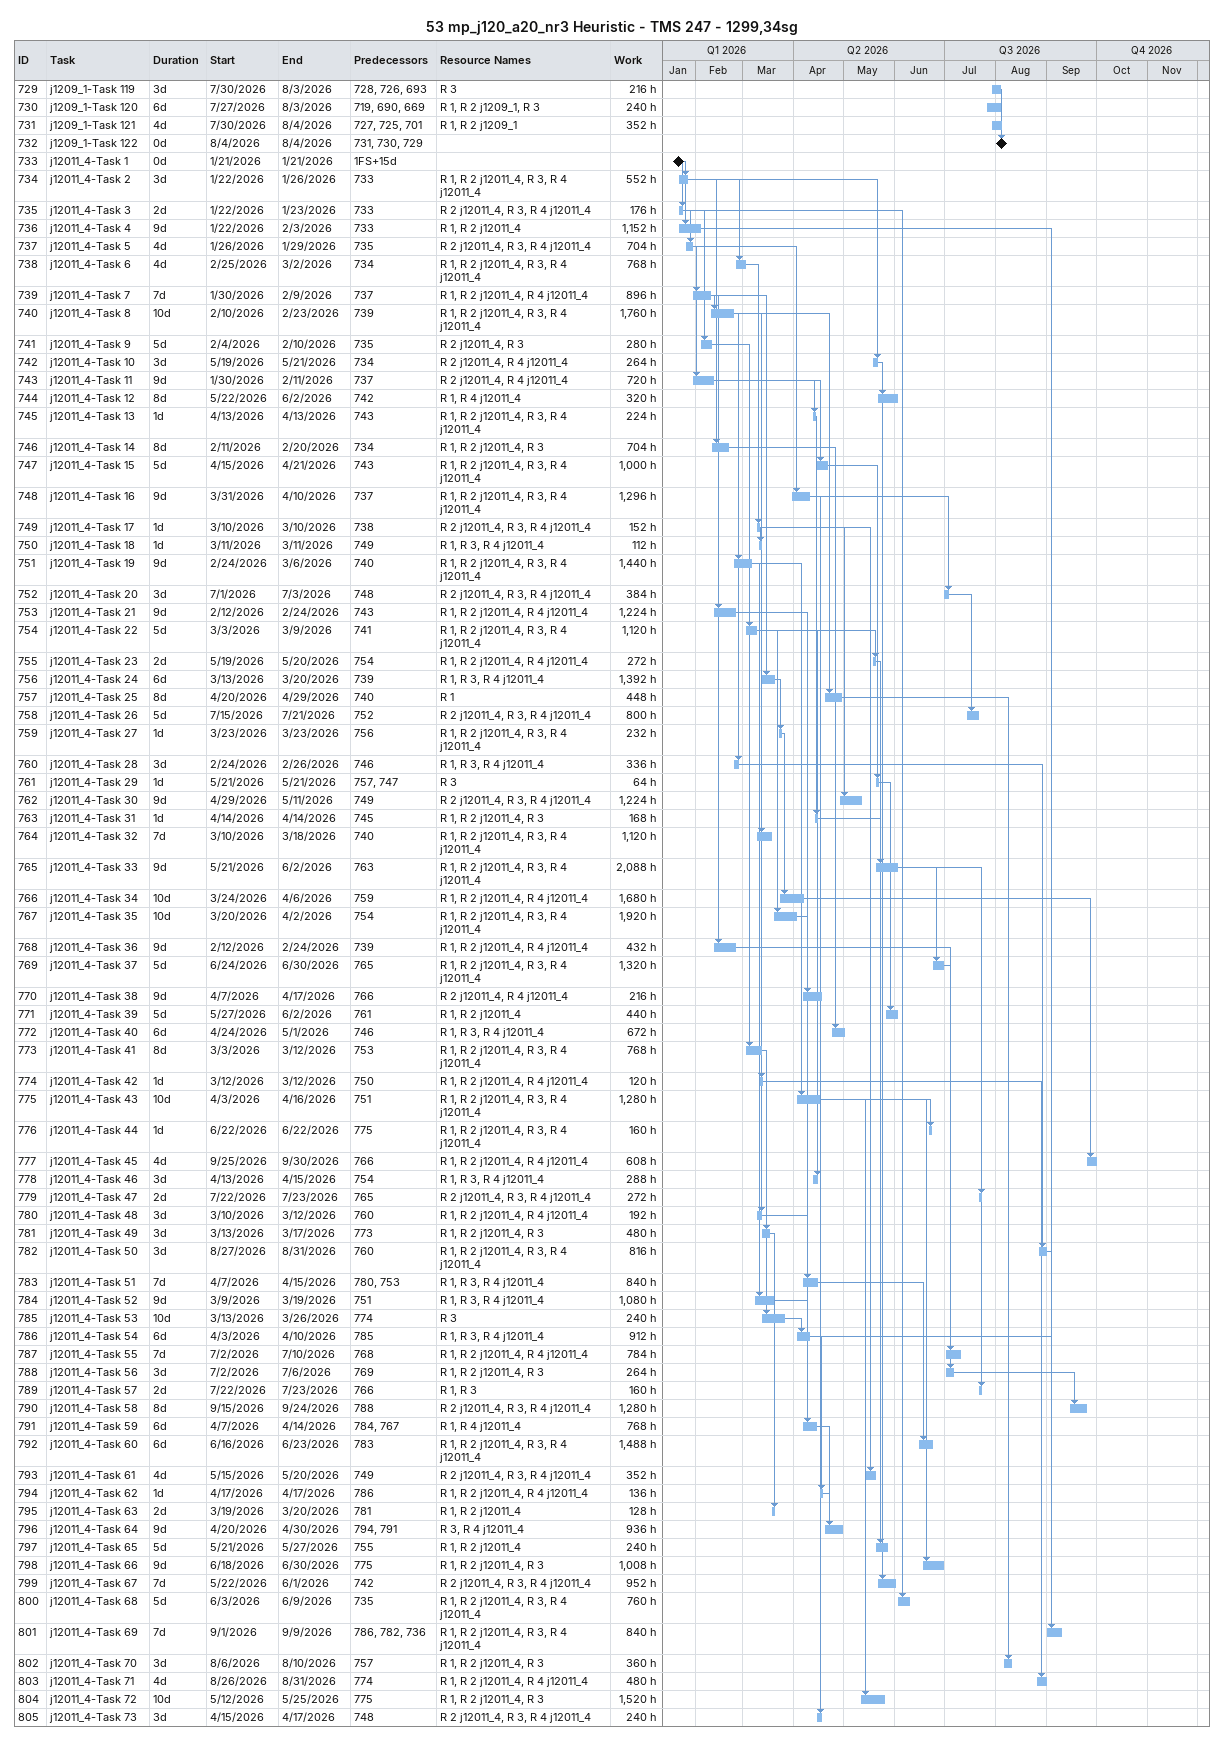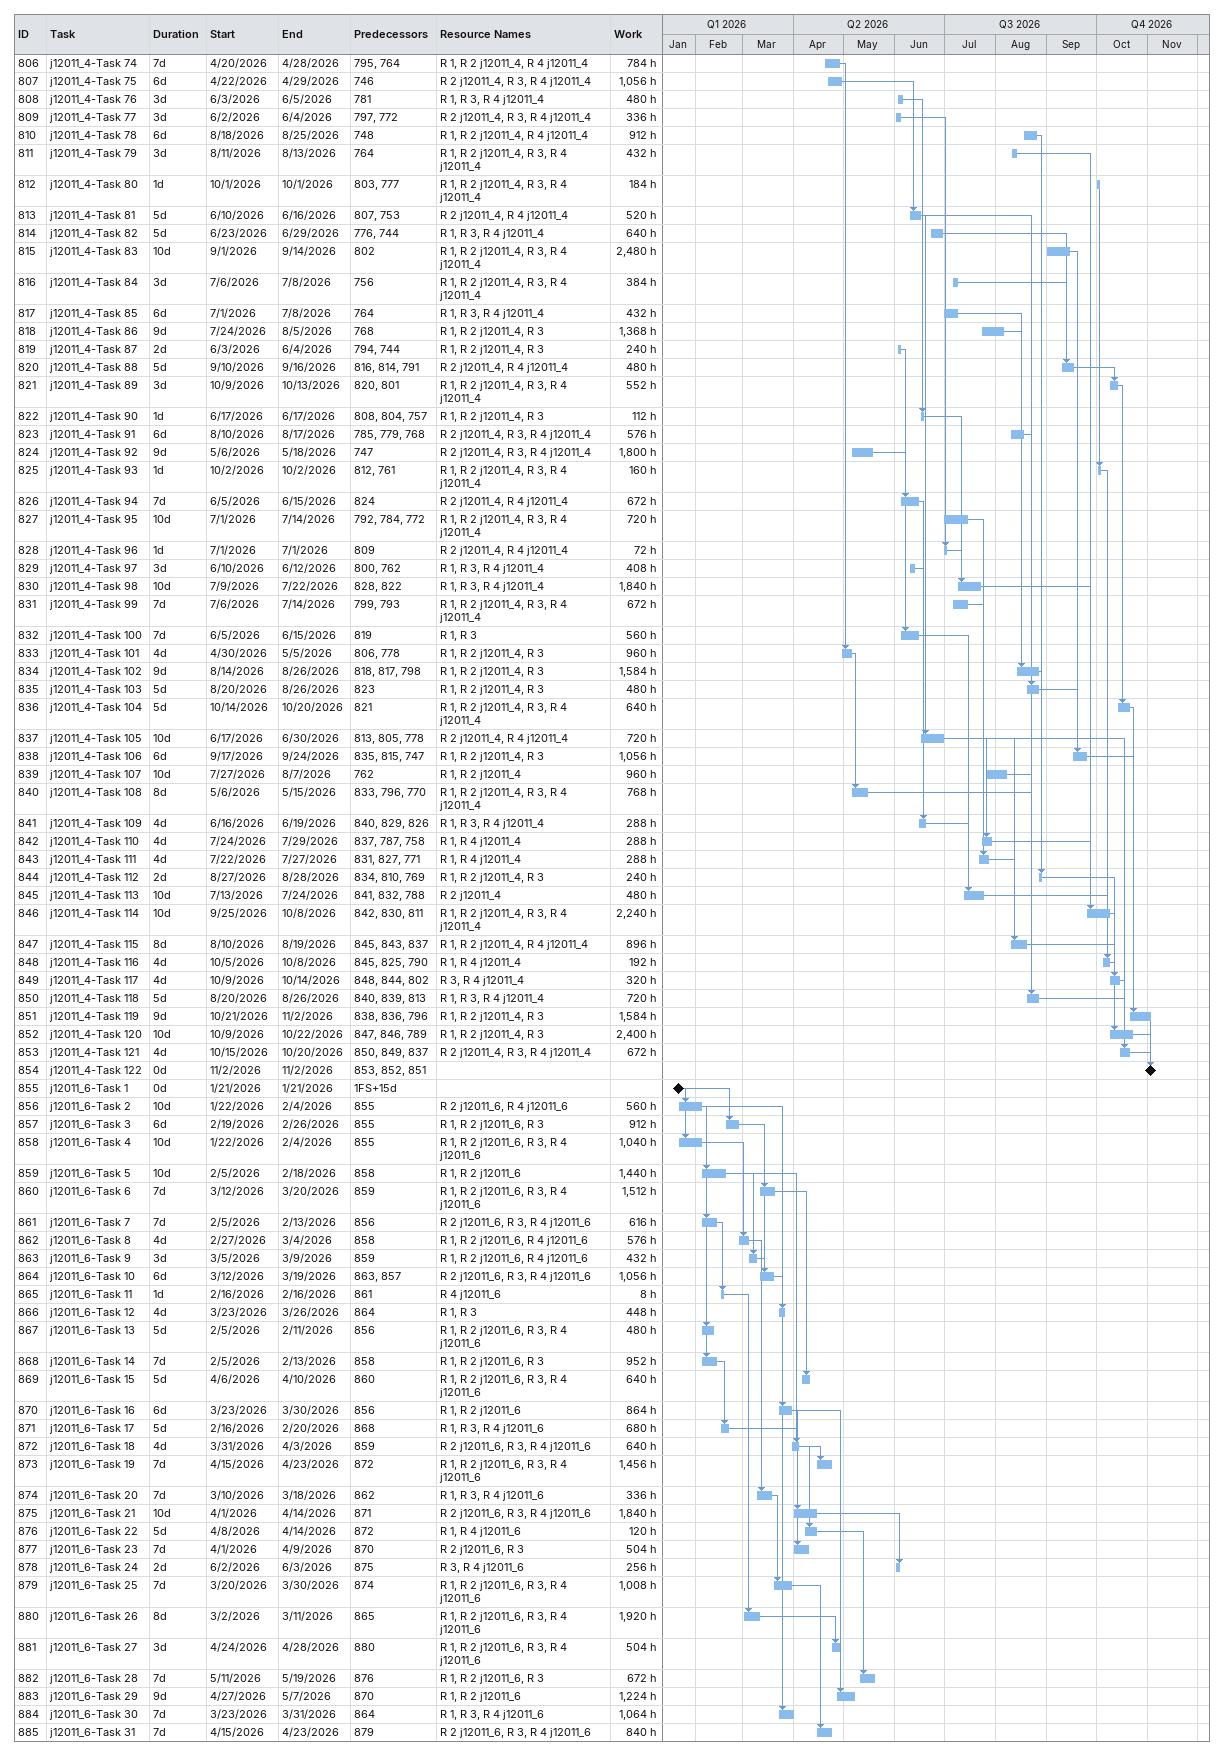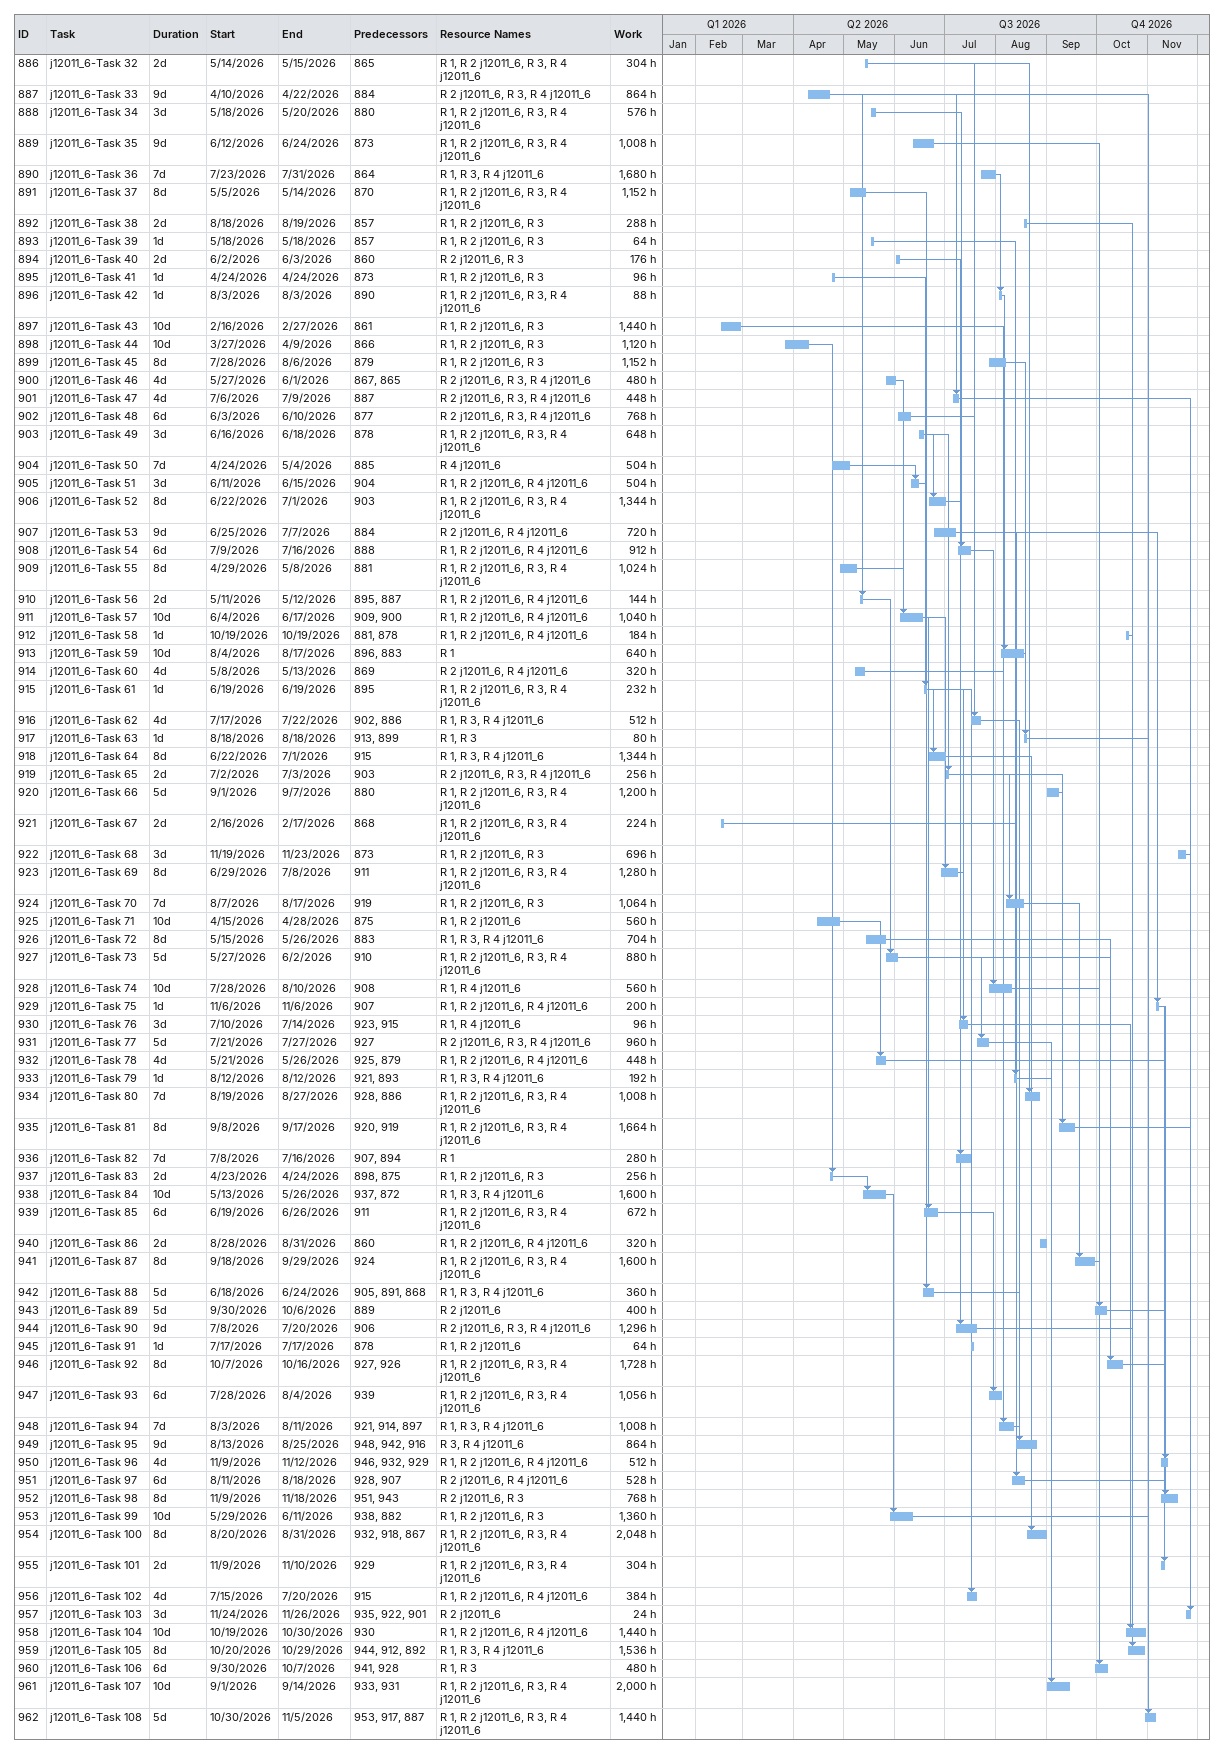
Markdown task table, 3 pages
53 mp_j120_a20_nr3 Heuristic - TMS 247 - 1299,34sg

| ID | Task | Duration | Start | Finish | Predecessors | Resources | Work (h) |
|---|---|---|---|---|---|---|---|
| 729 | j1209_1-Task 119 | 3d | 2026-07-30 | 2026-08-03 | 728, 726, 693 | R 3 | 216 |
| 730 | j1209_1-Task 120 | 6d | 2026-07-27 | 2026-08-03 | 719, 690, 669 | R 1, R 2 j1209_1, R 3 | 240 |
| 731 | j1209_1-Task 121 | 4d | 2026-07-30 | 2026-08-04 | 727, 725, 701 | R 1, R 2 j1209_1 | 352 |
| 732 | j1209_1-Task 122 | 0d | 2026-08-04 | 2026-08-04 | 731, 730, 729 |  |  |
| 733 | j12011_4-Task 1 | 0d | 2026-01-21 | 2026-01-21 | 1FS+15d |  |  |
| 734 | j12011_4-Task 2 | 3d | 2026-01-22 | 2026-01-26 | 733 | R 1, R 2 j12011_4, R 3, R 4 j12011_4 | 552 |
| 735 | j12011_4-Task 3 | 2d | 2026-01-22 | 2026-01-23 | 733 | R 2 j12011_4, R 3, R 4 j12011_4 | 176 |
| 736 | j12011_4-Task 4 | 9d | 2026-01-22 | 2026-02-03 | 733 | R 1, R 2 j12011_4 | 1152 |
| 737 | j12011_4-Task 5 | 4d | 2026-01-26 | 2026-01-29 | 735 | R 2 j12011_4, R 3, R 4 j12011_4 | 704 |
| 738 | j12011_4-Task 6 | 4d | 2026-02-25 | 2026-03-02 | 734 | R 1, R 2 j12011_4, R 3, R 4 j12011_4 | 768 |
| 739 | j12011_4-Task 7 | 7d | 2026-01-30 | 2026-02-09 | 737 | R 1, R 2 j12011_4, R 4 j12011_4 | 896 |
| 740 | j12011_4-Task 8 | 10d | 2026-02-10 | 2026-02-23 | 739 | R 1, R 2 j12011_4, R 3, R 4 j12011_4 | 1760 |
| 741 | j12011_4-Task 9 | 5d | 2026-02-04 | 2026-02-10 | 735 | R 2 j12011_4, R 3 | 280 |
| 742 | j12011_4-Task 10 | 3d | 2026-05-19 | 2026-05-21 | 734 | R 2 j12011_4, R 4 j12011_4 | 264 |
| 743 | j12011_4-Task 11 | 9d | 2026-01-30 | 2026-02-11 | 737 | R 2 j12011_4, R 4 j12011_4 | 720 |
| 744 | j12011_4-Task 12 | 8d | 2026-05-22 | 2026-06-02 | 742 | R 1, R 4 j12011_4 | 320 |
| 745 | j12011_4-Task 13 | 1d | 2026-04-13 | 2026-04-13 | 743 | R 1, R 2 j12011_4, R 3, R 4 j12011_4 | 224 |
| 746 | j12011_4-Task 14 | 8d | 2026-02-11 | 2026-02-20 | 734 | R 1, R 2 j12011_4, R 3 | 704 |
| 747 | j12011_4-Task 15 | 5d | 2026-04-15 | 2026-04-21 | 743 | R 1, R 2 j12011_4, R 3, R 4 j12011_4 | 1000 |
| 748 | j12011_4-Task 16 | 9d | 2026-03-31 | 2026-04-10 | 737 | R 1, R 2 j12011_4, R 3, R 4 j12011_4 | 1296 |
| 749 | j12011_4-Task 17 | 1d | 2026-03-10 | 2026-03-10 | 738 | R 2 j12011_4, R 3, R 4 j12011_4 | 152 |
| 750 | j12011_4-Task 18 | 1d | 2026-03-11 | 2026-03-11 | 749 | R 1, R 3, R 4 j12011_4 | 112 |
| 751 | j12011_4-Task 19 | 9d | 2026-02-24 | 2026-03-06 | 740 | R 1, R 2 j12011_4, R 3, R 4 j12011_4 | 1440 |
| 752 | j12011_4-Task 20 | 3d | 2026-07-01 | 2026-07-03 | 748 | R 2 j12011_4, R 3, R 4 j12011_4 | 384 |
| 753 | j12011_4-Task 21 | 9d | 2026-02-12 | 2026-02-24 | 743 | R 1, R 2 j12011_4, R 4 j12011_4 | 1224 |
| 754 | j12011_4-Task 22 | 5d | 2026-03-03 | 2026-03-09 | 741 | R 1, R 2 j12011_4, R 3, R 4 j12011_4 | 1120 |
| 755 | j12011_4-Task 23 | 2d | 2026-05-19 | 2026-05-20 | 754 | R 1, R 2 j12011_4, R 4 j12011_4 | 272 |
| 756 | j12011_4-Task 24 | 6d | 2026-03-13 | 2026-03-20 | 739 | R 1, R 3, R 4 j12011_4 | 1392 |
| 757 | j12011_4-Task 25 | 8d | 2026-04-20 | 2026-04-29 | 740 | R 1 | 448 |
| 758 | j12011_4-Task 26 | 5d | 2026-07-15 | 2026-07-21 | 752 | R 2 j12011_4, R 3, R 4 j12011_4 | 800 |
| 759 | j12011_4-Task 27 | 1d | 2026-03-23 | 2026-03-23 | 756 | R 1, R 2 j12011_4, R 3, R 4 j12011_4 | 232 |
| 760 | j12011_4-Task 28 | 3d | 2026-02-24 | 2026-02-26 | 746 | R 1, R 3, R 4 j12011_4 | 336 |
| 761 | j12011_4-Task 29 | 1d | 2026-05-21 | 2026-05-21 | 757, 747 | R 3 | 64 |
| 762 | j12011_4-Task 30 | 9d | 2026-04-29 | 2026-05-11 | 749 | R 2 j12011_4, R 3, R 4 j12011_4 | 1224 |
| 763 | j12011_4-Task 31 | 1d | 2026-04-14 | 2026-04-14 | 745 | R 1, R 2 j12011_4, R 3 | 168 |
| 764 | j12011_4-Task 32 | 7d | 2026-03-10 | 2026-03-18 | 740 | R 1, R 2 j12011_4, R 3, R 4 j12011_4 | 1120 |
| 765 | j12011_4-Task 33 | 9d | 2026-05-21 | 2026-06-02 | 763 | R 1, R 2 j12011_4, R 3, R 4 j12011_4 | 2088 |
| 766 | j12011_4-Task 34 | 10d | 2026-03-24 | 2026-04-06 | 759 | R 1, R 2 j12011_4, R 4 j12011_4 | 1680 |
| 767 | j12011_4-Task 35 | 10d | 2026-03-20 | 2026-04-02 | 754 | R 1, R 2 j12011_4, R 3, R 4 j12011_4 | 1920 |
| 768 | j12011_4-Task 36 | 9d | 2026-02-12 | 2026-02-24 | 739 | R 1, R 2 j12011_4, R 4 j12011_4 | 432 |
| 769 | j12011_4-Task 37 | 5d | 2026-06-24 | 2026-06-30 | 765 | R 1, R 2 j12011_4, R 3, R 4 j12011_4 | 1320 |
| 770 | j12011_4-Task 38 | 9d | 2026-04-07 | 2026-04-17 | 766 | R 2 j12011_4, R 4 j12011_4 | 216 |
| 771 | j12011_4-Task 39 | 5d | 2026-05-27 | 2026-06-02 | 761 | R 1, R 2 j12011_4 | 440 |
| 772 | j12011_4-Task 40 | 6d | 2026-04-24 | 2026-05-01 | 746 | R 1, R 3, R 4 j12011_4 | 672 |
| 773 | j12011_4-Task 41 | 8d | 2026-03-03 | 2026-03-12 | 753 | R 1, R 2 j12011_4, R 3, R 4 j12011_4 | 768 |
| 774 | j12011_4-Task 42 | 1d | 2026-03-12 | 2026-03-12 | 750 | R 1, R 2 j12011_4, R 4 j12011_4 | 120 |
| 775 | j12011_4-Task 43 | 10d | 2026-04-03 | 2026-04-16 | 751 | R 1, R 2 j12011_4, R 3, R 4 j12011_4 | 1280 |
| 776 | j12011_4-Task 44 | 1d | 2026-06-22 | 2026-06-22 | 775 | R 1, R 2 j12011_4, R 3, R 4 j12011_4 | 160 |
| 777 | j12011_4-Task 45 | 4d | 2026-09-25 | 2026-09-30 | 766 | R 1, R 2 j12011_4, R 4 j12011_4 | 608 |
| 778 | j12011_4-Task 46 | 3d | 2026-04-13 | 2026-04-15 | 754 | R 1, R 3, R 4 j12011_4 | 288 |
| 779 | j12011_4-Task 47 | 2d | 2026-07-22 | 2026-07-23 | 765 | R 2 j12011_4, R 3, R 4 j12011_4 | 272 |
| 780 | j12011_4-Task 48 | 3d | 2026-03-10 | 2026-03-12 | 760 | R 1, R 2 j12011_4, R 4 j12011_4 | 192 |
| 781 | j12011_4-Task 49 | 3d | 2026-03-13 | 2026-03-17 | 773 | R 1, R 2 j12011_4, R 3 | 480 |
| 782 | j12011_4-Task 50 | 3d | 2026-08-27 | 2026-08-31 | 760 | R 1, R 2 j12011_4, R 3, R 4 j12011_4 | 816 |
| 783 | j12011_4-Task 51 | 7d | 2026-04-07 | 2026-04-15 | 780, 753 | R 1, R 3, R 4 j12011_4 | 840 |
| 784 | j12011_4-Task 52 | 9d | 2026-03-09 | 2026-03-19 | 751 | R 1, R 3, R 4 j12011_4 | 1080 |
| 785 | j12011_4-Task 53 | 10d | 2026-03-13 | 2026-03-26 | 774 | R 3 | 240 |
| 786 | j12011_4-Task 54 | 6d | 2026-04-03 | 2026-04-10 | 785 | R 1, R 3, R 4 j12011_4 | 912 |
| 787 | j12011_4-Task 55 | 7d | 2026-07-02 | 2026-07-10 | 768 | R 1, R 2 j12011_4, R 4 j12011_4 | 784 |
| 788 | j12011_4-Task 56 | 3d | 2026-07-02 | 2026-07-06 | 769 | R 1, R 2 j12011_4, R 3 | 264 |
| 789 | j12011_4-Task 57 | 2d | 2026-07-22 | 2026-07-23 | 766 | R 1, R 3 | 160 |
| 790 | j12011_4-Task 58 | 8d | 2026-09-15 | 2026-09-24 | 788 | R 2 j12011_4, R 3, R 4 j12011_4 | 1280 |
| 791 | j12011_4-Task 59 | 6d | 2026-04-07 | 2026-04-14 | 784, 767 | R 1, R 4 j12011_4 | 768 |
| 792 | j12011_4-Task 60 | 6d | 2026-06-16 | 2026-06-23 | 783 | R 1, R 2 j12011_4, R 3, R 4 j12011_4 | 1488 |
| 793 | j12011_4-Task 61 | 4d | 2026-05-15 | 2026-05-20 | 749 | R 2 j12011_4, R 3, R 4 j12011_4 | 352 |
| 794 | j12011_4-Task 62 | 1d | 2026-04-17 | 2026-04-17 | 786 | R 1, R 2 j12011_4, R 4 j12011_4 | 136 |
| 795 | j12011_4-Task 63 | 2d | 2026-03-19 | 2026-03-20 | 781 | R 1, R 2 j12011_4 | 128 |
| 796 | j12011_4-Task 64 | 9d | 2026-04-20 | 2026-04-30 | 794, 791 | R 3, R 4 j12011_4 | 936 |
| 797 | j12011_4-Task 65 | 5d | 2026-05-21 | 2026-05-27 | 755 | R 1, R 2 j12011_4 | 240 |
| 798 | j12011_4-Task 66 | 9d | 2026-06-18 | 2026-06-30 | 775 | R 1, R 2 j12011_4, R 3 | 1008 |
| 799 | j12011_4-Task 67 | 7d | 2026-05-22 | 2026-06-01 | 742 | R 2 j12011_4, R 3, R 4 j12011_4 | 952 |
| 800 | j12011_4-Task 68 | 5d | 2026-06-03 | 2026-06-09 | 735 | R 1, R 2 j12011_4, R 3, R 4 j12011_4 | 760 |
| 801 | j12011_4-Task 69 | 7d | 2026-09-01 | 2026-09-09 | 786, 782, 736 | R 1, R 2 j12011_4, R 3, R 4 j12011_4 | 840 |
| 802 | j12011_4-Task 70 | 3d | 2026-08-06 | 2026-08-10 | 757 | R 1, R 2 j12011_4, R 3 | 360 |
| 803 | j12011_4-Task 71 | 4d | 2026-08-26 | 2026-08-31 | 774 | R 1, R 2 j12011_4, R 4 j12011_4 | 480 |
| 804 | j12011_4-Task 72 | 10d | 2026-05-12 | 2026-05-25 | 775 | R 1, R 2 j12011_4, R 3 | 1520 |
| 805 | j12011_4-Task 73 | 3d | 2026-04-15 | 2026-04-17 | 748 | R 2 j12011_4, R 3, R 4 j12011_4 | 240 |
| 806 | j12011_4-Task 74 | 7d | 2026-04-20 | 2026-04-28 | 795, 764 | R 1, R 2 j12011_4, R 4 j12011_4 | 784 |
| 807 | j12011_4-Task 75 | 6d | 2026-04-22 | 2026-04-29 | 746 | R 2 j12011_4, R 3, R 4 j12011_4 | 1056 |
| 808 | j12011_4-Task 76 | 3d | 2026-06-03 | 2026-06-05 | 781 | R 1, R 3, R 4 j12011_4 | 480 |
| 809 | j12011_4-Task 77 | 3d | 2026-06-02 | 2026-06-04 | 797, 772 | R 2 j12011_4, R 3, R 4 j12011_4 | 336 |
| 810 | j12011_4-Task 78 | 6d | 2026-08-18 | 2026-08-25 | 748 | R 1, R 2 j12011_4, R 4 j12011_4 | 912 |
| 811 | j12011_4-Task 79 | 3d | 2026-08-11 | 2026-08-13 | 764 | R 1, R 2 j12011_4, R 3, R 4 j12011_4 | 432 |
| 812 | j12011_4-Task 80 | 1d | 2026-10-01 | 2026-10-01 | 803, 777 | R 1, R 2 j12011_4, R 3, R 4 j12011_4 | 184 |
| 813 | j12011_4-Task 81 | 5d | 2026-06-10 | 2026-06-16 | 807, 753 | R 2 j12011_4, R 4 j12011_4 | 520 |
| 814 | j12011_4-Task 82 | 5d | 2026-06-23 | 2026-06-29 | 776, 744 | R 1, R 3, R 4 j12011_4 | 640 |
| 815 | j12011_4-Task 83 | 10d | 2026-09-01 | 2026-09-14 | 802 | R 1, R 2 j12011_4, R 3, R 4 j12011_4 | 2480 |
| 816 | j12011_4-Task 84 | 3d | 2026-07-06 | 2026-07-08 | 756 | R 1, R 2 j12011_4, R 3, R 4 j12011_4 | 384 |
| 817 | j12011_4-Task 85 | 6d | 2026-07-01 | 2026-07-08 | 764 | R 1, R 3, R 4 j12011_4 | 432 |
| 818 | j12011_4-Task 86 | 9d | 2026-07-24 | 2026-08-05 | 768 | R 1, R 2 j12011_4, R 3 | 1368 |
| 819 | j12011_4-Task 87 | 2d | 2026-06-03 | 2026-06-04 | 794, 744 | R 1, R 2 j12011_4, R 3 | 240 |
| 820 | j12011_4-Task 88 | 5d | 2026-09-10 | 2026-09-16 | 816, 814, 791 | R 2 j12011_4, R 4 j12011_4 | 480 |
| 821 | j12011_4-Task 89 | 3d | 2026-10-09 | 2026-10-13 | 820, 801 | R 1, R 2 j12011_4, R 3, R 4 j12011_4 | 552 |
| 822 | j12011_4-Task 90 | 1d | 2026-06-17 | 2026-06-17 | 808, 804, 757 | R 1, R 2 j12011_4, R 3 | 112 |
| 823 | j12011_4-Task 91 | 6d | 2026-08-10 | 2026-08-17 | 785, 779, 768 | R 2 j12011_4, R 3, R 4 j12011_4 | 576 |
| 824 | j12011_4-Task 92 | 9d | 2026-05-06 | 2026-05-18 | 747 | R 2 j12011_4, R 3, R 4 j12011_4 | 1800 |
| 825 | j12011_4-Task 93 | 1d | 2026-10-02 | 2026-10-02 | 812, 761 | R 1, R 2 j12011_4, R 3, R 4 j12011_4 | 160 |
| 826 | j12011_4-Task 94 | 7d | 2026-06-05 | 2026-06-15 | 824 | R 2 j12011_4, R 4 j12011_4 | 672 |
| 827 | j12011_4-Task 95 | 10d | 2026-07-01 | 2026-07-14 | 792, 784, 772 | R 1, R 2 j12011_4, R 3, R 4 j12011_4 | 720 |
| 828 | j12011_4-Task 96 | 1d | 2026-07-01 | 2026-07-01 | 809 | R 2 j12011_4, R 4 j12011_4 | 72 |
| 829 | j12011_4-Task 97 | 3d | 2026-06-10 | 2026-06-12 | 800, 762 | R 1, R 3, R 4 j12011_4 | 408 |
| 830 | j12011_4-Task 98 | 10d | 2026-07-09 | 2026-07-22 | 828, 822 | R 1, R 3, R 4 j12011_4 | 1840 |
| 831 | j12011_4-Task 99 | 7d | 2026-07-06 | 2026-07-14 | 799, 793 | R 1, R 2 j12011_4, R 3, R 4 j12011_4 | 672 |
| 832 | j12011_4-Task 100 | 7d | 2026-06-05 | 2026-06-15 | 819 | R 1, R 3 | 560 |
| 833 | j12011_4-Task 101 | 4d | 2026-04-30 | 2026-05-05 | 806, 778 | R 1, R 2 j12011_4, R 3 | 960 |
| 834 | j12011_4-Task 102 | 9d | 2026-08-14 | 2026-08-26 | 818, 817, 798 | R 1, R 2 j12011_4, R 3 | 1584 |
| 835 | j12011_4-Task 103 | 5d | 2026-08-20 | 2026-08-26 | 823 | R 1, R 2 j12011_4, R 3 | 480 |
| 836 | j12011_4-Task 104 | 5d | 2026-10-14 | 2026-10-20 | 821 | R 1, R 2 j12011_4, R 3, R 4 j12011_4 | 640 |
| 837 | j12011_4-Task 105 | 10d | 2026-06-17 | 2026-06-30 | 813, 805, 778 | R 2 j12011_4, R 4 j12011_4 | 720 |
| 838 | j12011_4-Task 106 | 6d | 2026-09-17 | 2026-09-24 | 835, 815, 747 | R 1, R 2 j12011_4, R 3 | 1056 |
| 839 | j12011_4-Task 107 | 10d | 2026-07-27 | 2026-08-07 | 762 | R 1, R 2 j12011_4 | 960 |
| 840 | j12011_4-Task 108 | 8d | 2026-05-06 | 2026-05-15 | 833, 796, 770 | R 1, R 2 j12011_4, R 3, R 4 j12011_4 | 768 |
| 841 | j12011_4-Task 109 | 4d | 2026-06-16 | 2026-06-19 | 840, 829, 826 | R 1, R 3, R 4 j12011_4 | 288 |
| 842 | j12011_4-Task 110 | 4d | 2026-07-24 | 2026-07-29 | 837, 787, 758 | R 1, R 4 j12011_4 | 288 |
| 843 | j12011_4-Task 111 | 4d | 2026-07-22 | 2026-07-27 | 831, 827, 771 | R 1, R 4 j12011_4 | 288 |
| 844 | j12011_4-Task 112 | 2d | 2026-08-27 | 2026-08-28 | 834, 810, 769 | R 1, R 2 j12011_4, R 3 | 240 |
| 845 | j12011_4-Task 113 | 10d | 2026-07-13 | 2026-07-24 | 841, 832, 788 | R 2 j12011_4 | 480 |
| 846 | j12011_4-Task 114 | 10d | 2026-09-25 | 2026-10-08 | 842, 830, 811 | R 1, R 2 j12011_4, R 3, R 4 j12011_4 | 2240 |
| 847 | j12011_4-Task 115 | 8d | 2026-08-10 | 2026-08-19 | 845, 843, 837 | R 1, R 2 j12011_4, R 4 j12011_4 | 896 |
| 848 | j12011_4-Task 116 | 4d | 2026-10-05 | 2026-10-08 | 845, 825, 790 | R 1, R 4 j12011_4 | 192 |
| 849 | j12011_4-Task 117 | 4d | 2026-10-09 | 2026-10-14 | 848, 844, 802 | R 3, R 4 j12011_4 | 320 |
| 850 | j12011_4-Task 118 | 5d | 2026-08-20 | 2026-08-26 | 840, 839, 813 | R 1, R 3, R 4 j12011_4 | 720 |
| 851 | j12011_4-Task 119 | 9d | 2026-10-21 | 2026-11-02 | 838, 836, 796 | R 1, R 2 j12011_4, R 3 | 1584 |
| 852 | j12011_4-Task 120 | 10d | 2026-10-09 | 2026-10-22 | 847, 846, 789 | R 1, R 2 j12011_4, R 3 | 2400 |
| 853 | j12011_4-Task 121 | 4d | 2026-10-15 | 2026-10-20 | 850, 849, 837 | R 2 j12011_4, R 3, R 4 j12011_4 | 672 |
| 854 | j12011_4-Task 122 | 0d | 2026-11-02 | 2026-11-02 | 853, 852, 851 |  |  |
| 855 | j12011_6-Task 1 | 0d | 2026-01-21 | 2026-01-21 | 1FS+15d |  |  |
| 856 | j12011_6-Task 2 | 10d | 2026-01-22 | 2026-02-04 | 855 | R 2 j12011_6, R 4 j12011_6 | 560 |
| 857 | j12011_6-Task 3 | 6d | 2026-02-19 | 2026-02-26 | 855 | R 1, R 2 j12011_6, R 3 | 912 |
| 858 | j12011_6-Task 4 | 10d | 2026-01-22 | 2026-02-04 | 855 | R 1, R 2 j12011_6, R 3, R 4 j12011_6 | 1040 |
| 859 | j12011_6-Task 5 | 10d | 2026-02-05 | 2026-02-18 | 858 | R 1, R 2 j12011_6 | 1440 |
| 860 | j12011_6-Task 6 | 7d | 2026-03-12 | 2026-03-20 | 859 | R 1, R 2 j12011_6, R 3, R 4 j12011_6 | 1512 |
| 861 | j12011_6-Task 7 | 7d | 2026-02-05 | 2026-02-13 | 856 | R 2 j12011_6, R 3, R 4 j12011_6 | 616 |
| 862 | j12011_6-Task 8 | 4d | 2026-02-27 | 2026-03-04 | 858 | R 1, R 2 j12011_6, R 4 j12011_6 | 576 |
| 863 | j12011_6-Task 9 | 3d | 2026-03-05 | 2026-03-09 | 859 | R 1, R 2 j12011_6, R 4 j12011_6 | 432 |
| 864 | j12011_6-Task 10 | 6d | 2026-03-12 | 2026-03-19 | 863, 857 | R 2 j12011_6, R 3, R 4 j12011_6 | 1056 |
| 865 | j12011_6-Task 11 | 1d | 2026-02-16 | 2026-02-16 | 861 | R 4 j12011_6 | 8 |
| 866 | j12011_6-Task 12 | 4d | 2026-03-23 | 2026-03-26 | 864 | R 1, R 3 | 448 |
| 867 | j12011_6-Task 13 | 5d | 2026-02-05 | 2026-02-11 | 856 | R 1, R 2 j12011_6, R 3, R 4 j12011_6 | 480 |
| 868 | j12011_6-Task 14 | 7d | 2026-02-05 | 2026-02-13 | 858 | R 1, R 2 j12011_6, R 3 | 952 |
| 869 | j12011_6-Task 15 | 5d | 2026-04-06 | 2026-04-10 | 860 | R 1, R 2 j12011_6, R 3, R 4 j12011_6 | 640 |
| 870 | j12011_6-Task 16 | 6d | 2026-03-23 | 2026-03-30 | 856 | R 1, R 2 j12011_6 | 864 |
| 871 | j12011_6-Task 17 | 5d | 2026-02-16 | 2026-02-20 | 868 | R 1, R 3, R 4 j12011_6 | 680 |
| 872 | j12011_6-Task 18 | 4d | 2026-03-31 | 2026-04-03 | 859 | R 2 j12011_6, R 3, R 4 j12011_6 | 640 |
| 873 | j12011_6-Task 19 | 7d | 2026-04-15 | 2026-04-23 | 872 | R 1, R 2 j12011_6, R 3, R 4 j12011_6 | 1456 |
| 874 | j12011_6-Task 20 | 7d | 2026-03-10 | 2026-03-18 | 862 | R 1, R 3, R 4 j12011_6 | 336 |
| 875 | j12011_6-Task 21 | 10d | 2026-04-01 | 2026-04-14 | 871 | R 2 j12011_6, R 3, R 4 j12011_6 | 1840 |
| 876 | j12011_6-Task 22 | 5d | 2026-04-08 | 2026-04-14 | 872 | R 1, R 4 j12011_6 | 120 |
| 877 | j12011_6-Task 23 | 7d | 2026-04-01 | 2026-04-09 | 870 | R 2 j12011_6, R 3 | 504 |
| 878 | j12011_6-Task 24 | 2d | 2026-06-02 | 2026-06-03 | 875 | R 3, R 4 j12011_6 | 256 |
| 879 | j12011_6-Task 25 | 7d | 2026-03-20 | 2026-03-30 | 874 | R 1, R 2 j12011_6, R 3, R 4 j12011_6 | 1008 |
| 880 | j12011_6-Task 26 | 8d | 2026-03-02 | 2026-03-11 | 865 | R 1, R 2 j12011_6, R 3, R 4 j12011_6 | 1920 |
| 881 | j12011_6-Task 27 | 3d | 2026-04-24 | 2026-04-28 | 880 | R 1, R 2 j12011_6, R 3, R 4 j12011_6 | 504 |
| 882 | j12011_6-Task 28 | 7d | 2026-05-11 | 2026-05-19 | 876 | R 1, R 2 j12011_6, R 3 | 672 |
| 883 | j12011_6-Task 29 | 9d | 2026-04-27 | 2026-05-07 | 870 | R 1, R 2 j12011_6 | 1224 |
| 884 | j12011_6-Task 30 | 7d | 2026-03-23 | 2026-03-31 | 864 | R 1, R 3, R 4 j12011_6 | 1064 |
| 885 | j12011_6-Task 31 | 7d | 2026-04-15 | 2026-04-23 | 879 | R 2 j12011_6, R 3, R 4 j12011_6 | 840 |
| 886 | j12011_6-Task 32 | 2d | 2026-05-14 | 2026-05-15 | 865 | R 1, R 2 j12011_6, R 3, R 4 j12011_6 | 304 |
| 887 | j12011_6-Task 33 | 9d | 2026-04-10 | 2026-04-22 | 884 | R 2 j12011_6, R 3, R 4 j12011_6 | 864 |
| 888 | j12011_6-Task 34 | 3d | 2026-05-18 | 2026-05-20 | 880 | R 1, R 2 j12011_6, R 3, R 4 j12011_6 | 576 |
| 889 | j12011_6-Task 35 | 9d | 2026-06-12 | 2026-06-24 | 873 | R 1, R 2 j12011_6, R 3, R 4 j12011_6 | 1008 |
| 890 | j12011_6-Task 36 | 7d | 2026-07-23 | 2026-07-31 | 864 | R 1, R 3, R 4 j12011_6 | 1680 |
| 891 | j12011_6-Task 37 | 8d | 2026-05-05 | 2026-05-14 | 870 | R 1, R 2 j12011_6, R 3, R 4 j12011_6 | 1152 |
| 892 | j12011_6-Task 38 | 2d | 2026-08-18 | 2026-08-19 | 857 | R 1, R 2 j12011_6, R 3 | 288 |
| 893 | j12011_6-Task 39 | 1d | 2026-05-18 | 2026-05-18 | 857 | R 1, R 2 j12011_6, R 3 | 64 |
| 894 | j12011_6-Task 40 | 2d | 2026-06-02 | 2026-06-03 | 860 | R 2 j12011_6, R 3 | 176 |
| 895 | j12011_6-Task 41 | 1d | 2026-04-24 | 2026-04-24 | 873 | R 1, R 2 j12011_6, R 3 | 96 |
| 896 | j12011_6-Task 42 | 1d | 2026-08-03 | 2026-08-03 | 890 | R 1, R 2 j12011_6, R 3, R 4 j12011_6 | 88 |
| 897 | j12011_6-Task 43 | 10d | 2026-02-16 | 2026-02-27 | 861 | R 1, R 2 j12011_6, R 3 | 1440 |
| 898 | j12011_6-Task 44 | 10d | 2026-03-27 | 2026-04-09 | 866 | R 1, R 2 j12011_6, R 3 | 1120 |
| 899 | j12011_6-Task 45 | 8d | 2026-07-28 | 2026-08-06 | 879 | R 1, R 2 j12011_6, R 3 | 1152 |
| 900 | j12011_6-Task 46 | 4d | 2026-05-27 | 2026-06-01 | 867, 865 | R 2 j12011_6, R 3, R 4 j12011_6 | 480 |
| 901 | j12011_6-Task 47 | 4d | 2026-07-06 | 2026-07-09 | 887 | R 2 j12011_6, R 3, R 4 j12011_6 | 448 |
| 902 | j12011_6-Task 48 | 6d | 2026-06-03 | 2026-06-10 | 877 | R 2 j12011_6, R 3, R 4 j12011_6 | 768 |
| 903 | j12011_6-Task 49 | 3d | 2026-06-16 | 2026-06-18 | 878 | R 1, R 2 j12011_6, R 3, R 4 j12011_6 | 648 |
| 904 | j12011_6-Task 50 | 7d | 2026-04-24 | 2026-05-04 | 885 | R 4 j12011_6 | 504 |
| 905 | j12011_6-Task 51 | 3d | 2026-06-11 | 2026-06-15 | 904 | R 1, R 2 j12011_6, R 4 j12011_6 | 504 |
| 906 | j12011_6-Task 52 | 8d | 2026-06-22 | 2026-07-01 | 903 | R 1, R 2 j12011_6, R 3, R 4 j12011_6 | 1344 |
| 907 | j12011_6-Task 53 | 9d | 2026-06-25 | 2026-07-07 | 884 | R 2 j12011_6, R 4 j12011_6 | 720 |
| 908 | j12011_6-Task 54 | 6d | 2026-07-09 | 2026-07-16 | 888 | R 1, R 2 j12011_6, R 4 j12011_6 | 912 |
| 909 | j12011_6-Task 55 | 8d | 2026-04-29 | 2026-05-08 | 881 | R 1, R 2 j12011_6, R 3, R 4 j12011_6 | 1024 |
| 910 | j12011_6-Task 56 | 2d | 2026-05-11 | 2026-05-12 | 895, 887 | R 1, R 2 j12011_6, R 4 j12011_6 | 144 |
| 911 | j12011_6-Task 57 | 10d | 2026-06-04 | 2026-06-17 | 909, 900 | R 1, R 2 j12011_6, R 4 j12011_6 | 1040 |
| 912 | j12011_6-Task 58 | 1d | 2026-10-19 | 2026-10-19 | 881, 878 | R 1, R 2 j12011_6, R 4 j12011_6 | 184 |
| 913 | j12011_6-Task 59 | 10d | 2026-08-04 | 2026-08-17 | 896, 883 | R 1 | 640 |
| 914 | j12011_6-Task 60 | 4d | 2026-05-08 | 2026-05-13 | 869 | R 2 j12011_6, R 4 j12011_6 | 320 |
| 915 | j12011_6-Task 61 | 1d | 2026-06-19 | 2026-06-19 | 895 | R 1, R 2 j12011_6, R 3, R 4 j12011_6 | 232 |
| 916 | j12011_6-Task 62 | 4d | 2026-07-17 | 2026-07-22 | 902, 886 | R 1, R 3, R 4 j12011_6 | 512 |
| 917 | j12011_6-Task 63 | 1d | 2026-08-18 | 2026-08-18 | 913, 899 | R 1, R 3 | 80 |
| 918 | j12011_6-Task 64 | 8d | 2026-06-22 | 2026-07-01 | 915 | R 1, R 3, R 4 j12011_6 | 1344 |
| 919 | j12011_6-Task 65 | 2d | 2026-07-02 | 2026-07-03 | 903 | R 2 j12011_6, R 3, R 4 j12011_6 | 256 |
| 920 | j12011_6-Task 66 | 5d | 2026-09-01 | 2026-09-07 | 880 | R 1, R 2 j12011_6, R 3, R 4 j12011_6 | 1200 |
| 921 | j12011_6-Task 67 | 2d | 2026-02-16 | 2026-02-17 | 868 | R 1, R 2 j12011_6, R 3, R 4 j12011_6 | 224 |
| 922 | j12011_6-Task 68 | 3d | 2026-11-19 | 2026-11-23 | 873 | R 1, R 2 j12011_6, R 3 | 696 |
| 923 | j12011_6-Task 69 | 8d | 2026-06-29 | 2026-07-08 | 911 | R 1, R 2 j12011_6, R 3, R 4 j12011_6 | 1280 |
| 924 | j12011_6-Task 70 | 7d | 2026-08-07 | 2026-08-17 | 919 | R 1, R 2 j12011_6, R 3 | 1064 |
| 925 | j12011_6-Task 71 | 10d | 2026-04-15 | 2026-04-28 | 875 | R 1, R 2 j12011_6 | 560 |
| 926 | j12011_6-Task 72 | 8d | 2026-05-15 | 2026-05-26 | 883 | R 1, R 3, R 4 j12011_6 | 704 |
| 927 | j12011_6-Task 73 | 5d | 2026-05-27 | 2026-06-02 | 910 | R 1, R 2 j12011_6, R 3, R 4 j12011_6 | 880 |
| 928 | j12011_6-Task 74 | 10d | 2026-07-28 | 2026-08-10 | 908 | R 1, R 4 j12011_6 | 560 |
| 929 | j12011_6-Task 75 | 1d | 2026-11-06 | 2026-11-06 | 907 | R 1, R 2 j12011_6, R 4 j12011_6 | 200 |
| 930 | j12011_6-Task 76 | 3d | 2026-07-10 | 2026-07-14 | 923, 915 | R 1, R 4 j12011_6 | 96 |
| 931 | j12011_6-Task 77 | 5d | 2026-07-21 | 2026-07-27 | 927 | R 2 j12011_6, R 3, R 4 j12011_6 | 960 |
| 932 | j12011_6-Task 78 | 4d | 2026-05-21 | 2026-05-26 | 925, 879 | R 1, R 2 j12011_6, R 4 j12011_6 | 448 |
| 933 | j12011_6-Task 79 | 1d | 2026-08-12 | 2026-08-12 | 921, 893 | R 1, R 3, R 4 j12011_6 | 192 |
| 934 | j12011_6-Task 80 | 7d | 2026-08-19 | 2026-08-27 | 928, 886 | R 1, R 2 j12011_6, R 3, R 4 j12011_6 | 1008 |
| 935 | j12011_6-Task 81 | 8d | 2026-09-08 | 2026-09-17 | 920, 919 | R 1, R 2 j12011_6, R 3, R 4 j12011_6 | 1664 |
| 936 | j12011_6-Task 82 | 7d | 2026-07-08 | 2026-07-16 | 907, 894 | R 1 | 280 |
| 937 | j12011_6-Task 83 | 2d | 2026-04-23 | 2026-04-24 | 898, 875 | R 1, R 2 j12011_6, R 3 | 256 |
| 938 | j12011_6-Task 84 | 10d | 2026-05-13 | 2026-05-26 | 937, 872 | R 1, R 3, R 4 j12011_6 | 1600 |
| 939 | j12011_6-Task 85 | 6d | 2026-06-19 | 2026-06-26 | 911 | R 1, R 2 j12011_6, R 3, R 4 j12011_6 | 672 |
| 940 | j12011_6-Task 86 | 2d | 2026-08-28 | 2026-08-31 | 860 | R 1, R 2 j12011_6, R 4 j12011_6 | 320 |
| 941 | j12011_6-Task 87 | 8d | 2026-09-18 | 2026-09-29 | 924 | R 1, R 2 j12011_6, R 3, R 4 j12011_6 | 1600 |
| 942 | j12011_6-Task 88 | 5d | 2026-06-18 | 2026-06-24 | 905, 891, 868 | R 1, R 3, R 4 j12011_6 | 360 |
| 943 | j12011_6-Task 89 | 5d | 2026-09-30 | 2026-10-06 | 889 | R 2 j12011_6 | 400 |
| 944 | j12011_6-Task 90 | 9d | 2026-07-08 | 2026-07-20 | 906 | R 2 j12011_6, R 3, R 4 j12011_6 | 1296 |
| 945 | j12011_6-Task 91 | 1d | 2026-07-17 | 2026-07-17 | 878 | R 1, R 2 j12011_6 | 64 |
| 946 | j12011_6-Task 92 | 8d | 2026-10-07 | 2026-10-16 | 927, 926 | R 1, R 2 j12011_6, R 3, R 4 j12011_6 | 1728 |
| 947 | j12011_6-Task 93 | 6d | 2026-07-28 | 2026-08-04 | 939 | R 1, R 2 j12011_6, R 3, R 4 j12011_6 | 1056 |
| 948 | j12011_6-Task 94 | 7d | 2026-08-03 | 2026-08-11 | 921, 914, 897 | R 1, R 3, R 4 j12011_6 | 1008 |
| 949 | j12011_6-Task 95 | 9d | 2026-08-13 | 2026-08-25 | 948, 942, 916 | R 3, R 4 j12011_6 | 864 |
| 950 | j12011_6-Task 96 | 4d | 2026-11-09 | 2026-11-12 | 946, 932, 929 | R 1, R 2 j12011_6, R 4 j12011_6 | 512 |
| 951 | j12011_6-Task 97 | 6d | 2026-08-11 | 2026-08-18 | 928, 907 | R 2 j12011_6, R 4 j12011_6 | 528 |
| 952 | j12011_6-Task 98 | 8d | 2026-11-09 | 2026-11-18 | 951, 943 | R 2 j12011_6, R 3 | 768 |
| 953 | j12011_6-Task 99 | 10d | 2026-05-29 | 2026-06-11 | 938, 882 | R 1, R 2 j12011_6, R 3 | 1360 |
| 954 | j12011_6-Task 100 | 8d | 2026-08-20 | 2026-08-31 | 932, 918, 867 | R 1, R 2 j12011_6, R 3, R 4 j12011_6 | 2048 |
| 955 | j12011_6-Task 101 | 2d | 2026-11-09 | 2026-11-10 | 929 | R 1, R 2 j12011_6, R 3, R 4 j12011_6 | 304 |
| 956 | j12011_6-Task 102 | 4d | 2026-07-15 | 2026-07-20 | 915 | R 1, R 2 j12011_6, R 4 j12011_6 | 384 |
| 957 | j12011_6-Task 103 | 3d | 2026-11-24 | 2026-11-26 | 935, 922, 901 | R 2 j12011_6 | 24 |
| 958 | j12011_6-Task 104 | 10d | 2026-10-19 | 2026-10-30 | 930 | R 1, R 2 j12011_6, R 4 j12011_6 | 1440 |
| 959 | j12011_6-Task 105 | 8d | 2026-10-20 | 2026-10-29 | 944, 912, 892 | R 1, R 3, R 4 j12011_6 | 1536 |
| 960 | j12011_6-Task 106 | 6d | 2026-09-30 | 2026-10-07 | 941, 928 | R 1, R 3 | 480 |
| 961 | j12011_6-Task 107 | 10d | 2026-09-01 | 2026-09-14 | 933, 931 | R 1, R 2 j12011_6, R 3, R 4 j12011_6 | 2000 |
| 962 | j12011_6-Task 108 | 5d | 2026-10-30 | 2026-11-05 | 953, 917, 887 | R 1, R 2 j12011_6, R 3, R 4 j12011_6 | 1440 |
